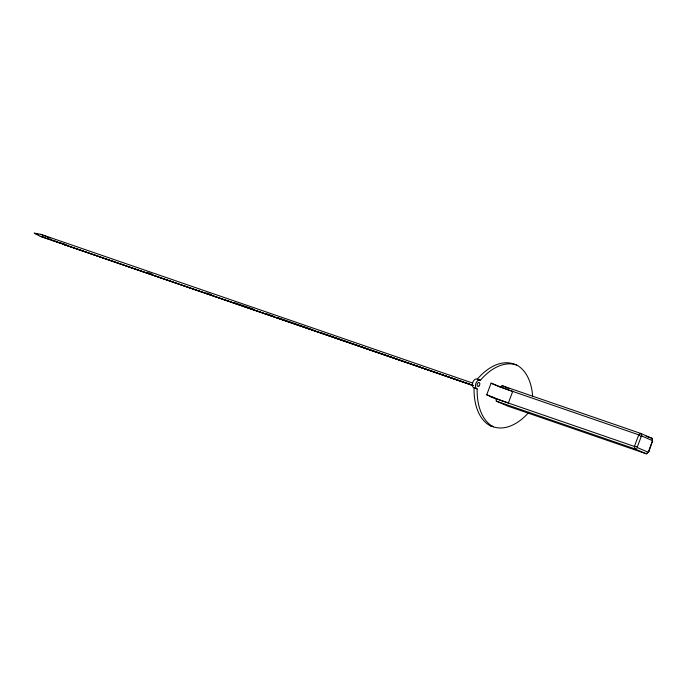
<?xml version="1.0" encoding="UTF-8"?>
<svg xmlns="http://www.w3.org/2000/svg" width="687" height="687" viewBox="0 0 687 687"><rect width="100%" height="100%" fill="white"/><g stroke="black" fill="none" stroke-linecap="round" stroke-linejoin="round"><path stroke-width="1.03" d="M486.731 394.759L491.085 383.166A18.592 0.678 20.6 0 0 512.717 391.418L508.363 403.011A18.592 0.678 20.6 0 1 486.731 394.759L495.911 398.718L634.41 446.43L637.416 446.662L641.169 436.666L641.95 436.073L652.478 440.625L652.118 438.358L640.645 433.403L502.145 385.69L500.273 387.125L491.085 383.166M648.184 452.381L652.538 440.788L648.897 451.617L646.312 453.815L507.813 406.111L496.332 401.148L495.911 398.718M472.759 383.106L40.937 234.361L34.35 233.185L40.215 236.294L65.402 244.684M648.897 451.617L646.312 453.815L634.831 448.86L496.332 401.148M648.116 452.218L637.588 447.666L634.831 448.86L634.41 446.43L638.773 434.837L640.645 433.403L641.95 436.073M472.982 385.476L64.449 244.701L472.982 385.459L321.069 332.688M55.132 240.922L52.521 240.57L51.13 239.643M56.566 241.97L61.203 243.301M64.449 244.701L66.922 245.216M532.64 396.27A57.837 34.943 -71 0 0 516.598 364.986L513.481 363.912A57.837 34.943 -71 0 0 477.293 379.207A4.637 2.8 -71 0 0 472.802 382.273A4.637 2.8 -71 0 0 474.056 387.82A57.837 34.943 -71 0 0 490.243 425.742L493.36 426.816A57.837 34.943 -71 0 0 528.938 412.234M646.055 436.271L652.118 438.358L652.65 441.629M477.293 379.207L480.411 380.272A57.837 34.943 -71 0 1 516.598 364.986M500.273 387.125L638.773 434.837L641.169 436.666M40.215 236.294L473.042 385.39M474.056 387.82L477.164 388.894A57.837 34.943 -71 0 0 493.36 426.816M146.855 272.224L151.921 273.976M206.615 292.963L211.682 294.723M233.966 302.46L253.211 309.133M266.376 313.71L273.469 316.166M277.514 317.574L312.971 329.88M60.258 242.803L61.229 243.164M49.009 237.625L50.349 238.166M46.991 236.817L48.33 237.358M46.312 236.551L43.624 235.461M40.937 234.361L42.955 235.186M502.145 385.69L508.835 388.584M490.432 396.631L493.352 397.893M42.886 236.646L44.32 237.728M47.369 238.046L48.434 239.153M637.416 446.662L637.588 447.666M493.3 426.541A57.837 34.943 -71 0 1 490.243 425.742M477.164 388.894A4.637 2.8 -71 0 1 475.919 383.346A4.637 2.8 -71 0 1 480.411 380.272M38.695 234.817A135.013 4.946 20.6 0 1 34.35 233.185M64.595 244.392L62.019 243.456L64.595 244.392M479.122 385.854A2.07 1.245 -71 0 0 479.217 382.53A2.07 1.245 -71 0 0 477.139 384.995A2.07 1.245 -71 0 0 479.122 385.854"/></g></svg>
